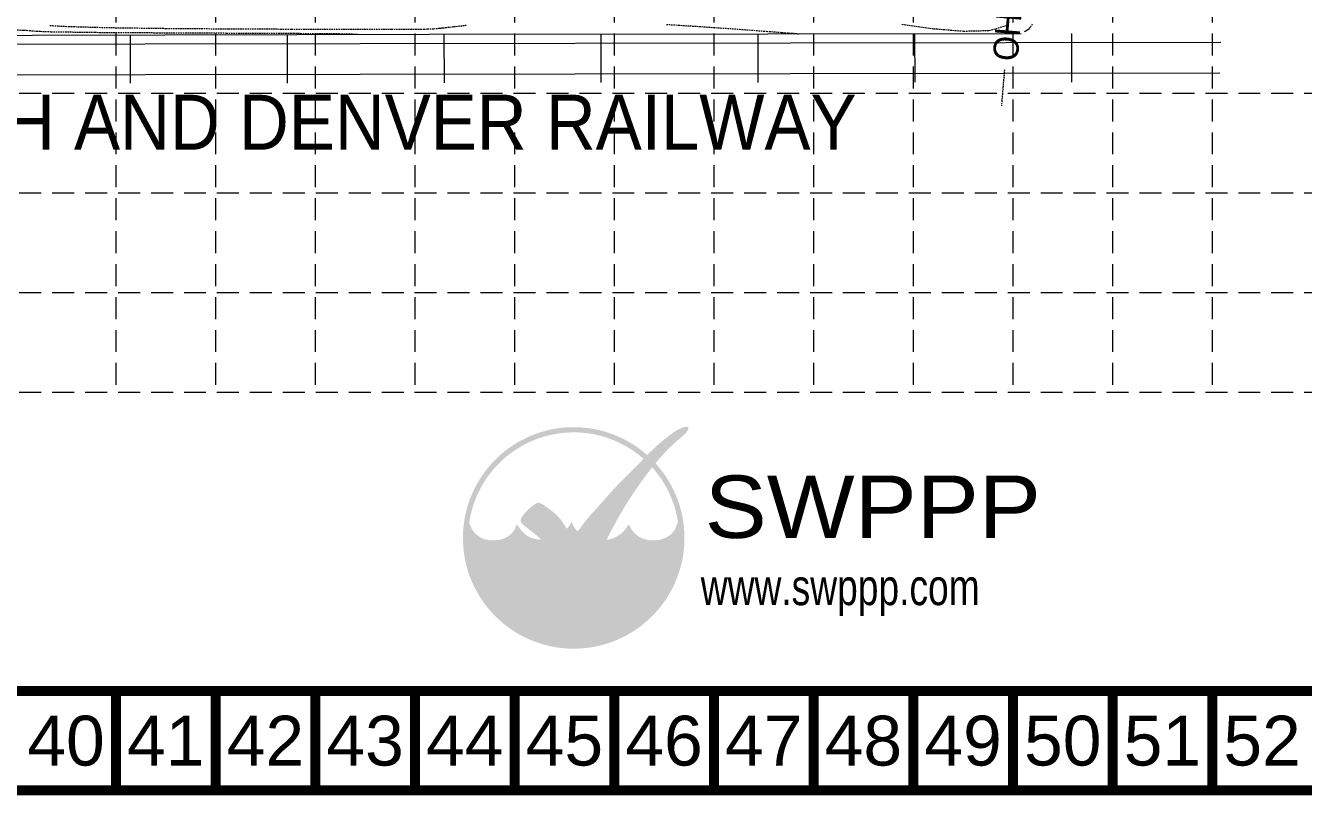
# Model space of a CAD drawing. Extents: x 299711 to 300729, y 199411 to 200048.
# Drawn here: x 300348.3 to 300551.9, y 199410.7 to 199533.4 of the extents above; entities that cross this region are included whole.
import ezdxf
from ezdxf.enums import TextEntityAlignment as Align

# ---------------------------------------------------------------- set-up
doc = ezdxf.new("R2010")
doc.units = 0
doc.header["$MEASUREMENT"] = 0
doc.linetypes.add('HIDDEN', pattern=[0.375, 0.25, -0.125])
for name, color, linetype in [('BASE', 7, 'Continuous'), ('BASE-36', 252, 'Continuous'), ('BASE-52', 252, 'Continuous'), ('CONT-1', 252, 'Continuous'), ('CONT-2', 252, 'Continuous'), ('GRID', 254, 'HIDDEN'), ('LOGO', 7, 'Continuous'), ('STREET-NAME', 1, 'Continuous')]:
    doc.layers.add(name, color=color, linetype=linetype)
doc.styles.add('LOGO1', font='ROCKEB.TTF', dxfattribs={"height": 25})
doc.styles.get("Standard").update_dxf_attribs({"font": 'ARIAL.TTF'})
doc.styles.add('SWISS', font='SWISS', dxfattribs={"width": 0.9})
doc.styles.add('X-HLVL1', font='X-HLVL1', dxfattribs={"width": 0.95})

# ---------------------------------------------------------------- blocks, each defined once
blk = doc.blocks.new('new logo')
at = {"layer": 'LOGO'}
h = blk.add_hatch(color=170, dxfattribs=at)
h.paths.add_polyline_path([(67.43, 44.06), (66.82, 44.7), (66.35, 45.25), (65.96, 45.76), (65.54, 46.4), (65.09, 47.19), (64.7, 47.94), (64.44, 48.47), (64.18, 49.02), (63.92, 49.58), (63.67, 50.15), (63.31, 50.99), (62.9, 52), (62.6, 52.78), (62.42, 53.27), (62.25, 53.75), (62.07, 54.23), (61.88, 54.72), (61.69, 55.22), (61.48, 55.74), (61.26, 56.27), (61.03, 56.81), (60.78, 57.37), (60.52, 57.93), (60.25, 58.5), (59.96, 59.07), (59.66, 59.64), (59.34, 60.2), (59.02, 60.77), (58.68, 61.32), (58.34, 61.87), (57.99, 62.4), (57.64, 62.91), (57.29, 63.4), (56.95, 63.87), (56.61, 64.32), (56.27, 64.74), (55.93, 65.14), (55.58, 65.53), (55.23, 65.91), (54.91, 66.23), (53.98, 66.22), (52.92, 66.33), (52.05, 66.5), (51.45, 66.64), (50.85, 66.81), (50.26, 67.01), (49.41, 67.35), (48.33, 67.91), (47.34, 68.56), (46.46, 69.26), (45.69, 70.02), (45.01, 70.79), (44.44, 71.52), (43.98, 72.16), (43.6, 72.69), (43.42, 72.95), (43.25, 73.18), (43.1, 73.38), (42.96, 73.53), (42.85, 73.65), (42.75, 73.73), (42.66, 73.76), (42.59, 73.76), (42.53, 73.71), (42.48, 73.63), (42.43, 73.52), (42.38, 73.38), (42.33, 73.22), (42.19, 72.76), (41.96, 72.1), (41.67, 71.46), (41.36, 70.91), (40.98, 70.34), (40.53, 69.77), (40.01, 69.21), (39.42, 68.67), (38.77, 68.17), (38.06, 67.7), (37.31, 67.27), (36.53, 66.9), (35.73, 66.59), (34.88, 66.34), (33.96, 66.14), (32.97, 65.99), (31.89, 65.9), (30.76, 65.86), (29.65, 65.89), (28.59, 65.97), (27.62, 66.13), (26.71, 66.36), (25.83, 66.67), (24.95, 67.08), (24.08, 67.58), (23.21, 68.18), (22.36, 68.88), (21.76, 69.47), (21.37, 69.89), (20.98, 70.36), (20.61, 70.88), (20.24, 71.46), (19.89, 72.13), (19.54, 72.89), (19.19, 73.77), (18.85, 74.77, -0.595729), (106.28, 106.77), (106.97, 107.48), (107.53, 108.05), (108.12, 108.64, 37.93689), (112.29, 104.53), (112.05, 104.24), (111.57, 103.66), (111.09, 103.06), (110.61, 102.47, -0.146449), (123.57, 75.01), (123.33, 74.47), (123.13, 73.97), (122.94, 73.5), (122.77, 73.07), (122.51, 72.4), (122.22, 71.72), (121.9, 71.1), (121.52, 70.53), (121.11, 70), (120.66, 69.51), (120.15, 69.03), (119.62, 68.57), (119.04, 68.14), (118.44, 67.73), (117.81, 67.36), (117.15, 67.03), (116.47, 66.74), (115.76, 66.49), (115.03, 66.28), (114.28, 66.11), (113.5, 65.97), (112.72, 65.88), (111.92, 65.82), (111.11, 65.8), (110.29, 65.82), (109.44, 65.89), (108.56, 66.01), (107.66, 66.19), (106.75, 66.43), (105.88, 66.73), (105.05, 67.1), (104.26, 67.53), (103.5, 68.04), (102.78, 68.61), (102.07, 69.26), (101.4, 69.96), (100.78, 70.68), (100.24, 71.38), (99.83, 72.02), (99.55, 72.52), (99.4, 72.79), (99.26, 73.03), (99.13, 73.24), (99.02, 73.4), (98.92, 73.52), (98.82, 73.58), (98.72, 73.6), (98.63, 73.58), (98.54, 73.51), (98.45, 73.42), (98.36, 73.3), (98.26, 73.16), (98.17, 73), (98.06, 72.83), (97.8, 72.39), (97.42, 71.81), (96.93, 71.14), (96.41, 70.55), (95.93, 70.06), (95.41, 69.58), (94.84, 69.11), (94.21, 68.65), (93.52, 68.19), (92.75, 67.74), (91.9, 67.28), (90.95, 66.85), (90.08, 66.57), (89.39, 66.39), (88.62, 66.22), (87.78, 66.08), (87.59, 65.61), (87.38, 65.07), (87.13, 64.45), (86.86, 63.76), (86.57, 63), (86.26, 62.19), (85.94, 61.33), (85.6, 60.44), (85.25, 59.53), (84.91, 58.59), (84.56, 57.66), (84.21, 56.72), (83.87, 55.8), (83.53, 54.89), (83.21, 54.02), (82.9, 53.18), (82.61, 52.38), (82.34, 51.64), (82.09, 50.96), (81.86, 50.33), (81.65, 49.76), (81.33, 48.95), (80.94, 48.06), (80.54, 47.29), (80.1, 46.58), (79.62, 45.94), (79.13, 45.36), (78.61, 44.81), (78.1, 44.32), (77.57, 43.87), (77.04, 43.47), (76.48, 43.12), (75.9, 42.81), (75.31, 42.55), (74.58, 42.28), (73.74, 42.05), (72.97, 41.94), (72.25, 41.93), (71.55, 42.04), (70.87, 42.22), (70.06, 42.5), (69.36, 42.77), (68.67, 43.11), (68.04, 43.53)])
h.paths.add_polyline_path([(71.76, 72.04), (70.7, 73.9), (70.07, 75.23), (69.69, 74.29), (68.67, 72.59), (67.85, 71.67), (67.95, 71.51), (68.11, 71.24), (68.27, 70.99), (68.41, 70.76), (68.55, 70.55), (68.68, 70.37), (68.8, 70.21), (68.92, 70.07), (69.04, 69.95), (69.15, 69.84), (69.26, 69.75), (69.37, 69.67), (69.48, 69.59), (69.59, 69.52), (69.7, 69.46), (69.82, 69.41), (69.94, 69.36), (70.05, 69.32), (70.17, 69.28), (70.29, 69.25), (70.41, 69.22), (70.53, 69.2), (70.64, 69.18), (70.76, 69.17), (70.88, 69.16), (71, 69.15), (71.11, 69.15), (71.22, 69.16), (71.33, 69.17), (71.44, 69.19), (71.54, 69.21), (71.64, 69.24), (71.74, 69.27), (71.84, 69.31), (71.94, 69.35), (72.04, 69.4), (72.14, 69.45), (72.24, 69.51), (72.35, 69.58), (72.45, 69.65), (72.56, 69.72), (72.67, 69.81), (72.78, 69.9), (72.89, 70), (73, 70.1), (73.11, 70.21), (73.22, 70.34), (73.3, 70.42), (72.52, 71.08)], flags=17)
blk.add_hatch(color=240, dxfattribs=at).paths.add_polyline_path([(117.73, 117.3), (118.86, 118.16), (119.82, 118.88), (120.63, 119.47), (121.31, 119.95), (121.89, 120.34), (122.37, 120.64), (122.78, 120.89), (123.13, 121.1), (123.45, 121.27), (123.73, 121.42), (123.99, 121.55), (124.22, 121.67), (124.44, 121.77), (124.65, 121.85), (124.84, 121.93), (125.03, 122.01), (125.21, 122.09), (125.4, 122.16), (125.58, 122.23), (125.76, 122.3), (125.93, 122.37), (126.1, 122.44), (126.26, 122.49), (126.41, 122.55), (126.56, 122.6), (126.69, 122.64), (126.82, 122.67), (126.95, 122.71), (127.06, 122.73), (127.18, 122.76), (127.29, 122.78), (127.39, 122.79), (127.5, 122.8), (127.6, 122.81), (127.7, 122.82), (127.79, 122.82), (127.89, 122.82), (127.98, 122.82), (128.06, 122.81), (128.14, 122.8), (128.22, 122.79), (128.29, 122.78), (128.35, 122.76), (128.42, 122.74), (128.47, 122.72), (128.52, 122.7), (128.57, 122.67), (128.62, 122.64), (128.65, 122.61), (128.69, 122.57), (128.72, 122.53), (128.75, 122.49), (128.77, 122.44), (128.79, 122.39), (128.81, 122.34), (128.82, 122.28), (128.83, 122.21), (128.84, 122.14), (128.84, 122.07), (128.84, 122), (128.83, 121.92), (128.82, 121.84), (128.81, 121.76), (128.79, 121.68), (128.77, 121.6), (128.74, 121.52), (128.7, 121.44), (128.66, 121.35), (128.61, 121.26), (128.56, 121.16), (128.5, 121.06), (128.43, 120.95), (128.35, 120.83), (128.27, 120.7), (128.18, 120.57), (128.08, 120.42), (127.96, 120.27), (127.85, 120.12), (127.71, 119.96), (127.57, 119.79), (127.42, 119.62), (127.25, 119.44), (127.06, 119.24), (126.84, 119.03), (126.58, 118.79), (126.28, 118.52), (125.94, 118.21), (125.54, 117.86), (125.08, 117.47), (124.58, 117.04), (124.04, 116.57), (123.48, 116.08), (122.89, 115.57), (122.3, 115.05), (121.71, 114.53), (121.13, 114.01), (120.58, 113.5), (120.04, 112.99), (119.52, 112.49), (119.01, 111.99), (118.51, 111.49), (118.02, 110.99), (117.53, 110.47), (117.03, 109.94), (116.53, 109.4), (116.03, 108.85), (115.52, 108.29), (115.02, 107.71), (114.51, 107.14), (114.01, 106.56), (113.51, 105.98), (113.02, 105.4), (112.54, 104.82), (112.05, 104.24), (111.57, 103.66), (111.09, 103.06), (110.59, 102.44), (110.09, 101.8), (109.56, 101.13), (109.02, 100.43), (108.45, 99.68), (107.87, 98.9), (107.27, 98.1), (106.66, 97.27), (106.04, 96.43), (105.43, 95.59), (104.82, 94.74), (104.23, 93.91), (103.65, 93.08), (103.08, 92.27), (102.52, 91.46), (101.97, 90.65), (101.42, 89.84), (100.87, 89.01), (100.32, 88.18), (99.77, 87.33), (99.2, 86.45), (98.63, 85.56), (98.06, 84.66), (97.5, 83.76), (96.94, 82.87), (96.4, 81.99), (95.88, 81.13), (95.38, 80.29), (94.91, 79.49), (94.46, 78.72), (94.03, 77.96), (93.61, 77.23), (93.21, 76.5), (92.81, 75.77), (92.41, 75.04), (92.01, 74.29), (91.6, 73.54), (91.18, 72.77), (90.78, 72.02), (90.38, 71.27), (90, 70.56), (89.64, 69.88), (89.31, 69.25), (89.01, 68.69), (88.75, 68.19), (88.53, 67.74), (88.33, 67.32), (88.15, 66.92), (87.97, 66.52), (87.78, 66.08), (87.59, 65.61), (87.38, 65.07), (87.13, 64.45), (86.86, 63.76), (86.57, 63), (86.26, 62.19), (85.94, 61.33), (85.6, 60.44), (85.25, 59.53), (84.91, 58.59), (84.56, 57.66), (84.21, 56.72), (83.87, 55.8), (83.53, 54.89), (83.21, 54.02), (82.9, 53.18), (82.61, 52.38), (82.34, 51.64), (82.09, 50.96), (81.86, 50.33), (81.65, 49.76), (81.44, 49.23), (81.24, 48.75), (81.04, 48.29), (80.84, 47.87), (80.64, 47.48), (80.43, 47.11), (80.2, 46.75), (79.97, 46.41), (79.73, 46.09), (79.49, 45.78), (79.24, 45.49), (78.99, 45.21), (78.74, 44.95), (78.48, 44.69), (78.23, 44.45), (77.97, 44.21), (77.71, 43.99), (77.44, 43.78), (77.17, 43.58), (76.9, 43.39), (76.62, 43.21), (76.33, 43.04), (76.04, 42.89), (75.75, 42.75), (75.45, 42.62), (75.16, 42.5), (74.87, 42.39), (74.58, 42.29), (74.3, 42.2), (74.02, 42.13), (73.75, 42.07), (73.49, 42.02), (73.23, 41.98), (72.98, 41.95), (72.73, 41.94), (72.49, 41.93), (72.24, 41.94), (72.01, 41.97), (71.77, 42), (71.53, 42.05), (71.3, 42.11), (71.06, 42.17), (70.83, 42.24), (70.59, 42.32), (70.35, 42.4), (70.12, 42.48), (69.88, 42.57), (69.64, 42.66), (69.4, 42.76), (69.16, 42.87), (68.93, 42.98), (68.69, 43.11), (68.47, 43.25), (68.25, 43.39), (68.04, 43.55), (67.83, 43.72), (67.62, 43.9), (67.42, 44.09), (67.22, 44.28), (67.03, 44.49), (66.83, 44.69), (66.64, 44.9), (66.45, 45.13), (66.26, 45.36), (66.06, 45.62), (65.86, 45.91), (65.65, 46.23), (65.43, 46.59), (65.2, 47), (64.96, 47.45), (64.7, 47.94), (64.44, 48.47), (64.18, 49.02), (63.92, 49.58), (63.67, 50.15), (63.43, 50.71), (63.2, 51.26), (62.99, 51.78), (62.79, 52.29), (62.6, 52.78), (62.42, 53.27), (62.25, 53.75), (62.07, 54.23), (61.88, 54.72), (61.69, 55.22), (61.48, 55.74), (61.26, 56.27), (61.03, 56.81), (60.78, 57.37), (60.52, 57.93), (60.25, 58.5), (59.96, 59.07), (59.66, 59.64), (59.34, 60.2), (59.02, 60.77), (58.68, 61.32), (58.34, 61.87), (57.99, 62.4), (57.64, 62.91), (57.29, 63.4), (56.95, 63.87), (56.61, 64.32), (56.27, 64.74), (55.93, 65.14), (55.58, 65.53), (55.23, 65.91), (54.86, 66.28), (54.49, 66.65), (54.09, 67.01), (53.68, 67.39), (53.25, 67.76), (52.81, 68.14), (52.35, 68.52), (51.89, 68.9), (51.42, 69.28), (50.95, 69.66), (50.48, 70.04), (50.01, 70.41), (49.54, 70.78), (49.09, 71.13), (48.65, 71.47), (48.24, 71.8), (47.84, 72.11), (47.47, 72.4), (47.14, 72.66), (46.83, 72.9), (46.56, 73.11), (46.32, 73.3), (46.11, 73.47), (45.92, 73.63), (45.75, 73.78), (45.6, 73.92), (45.46, 74.05), (45.34, 74.18), (45.23, 74.31), (45.13, 74.44), (45.04, 74.56), (44.96, 74.69), (44.9, 74.82), (44.84, 74.96), (44.8, 75.1), (44.76, 75.24), (44.73, 75.39), (44.72, 75.54), (44.71, 75.69), (44.7, 75.84), (44.71, 75.99), (44.72, 76.15), (44.75, 76.3), (44.78, 76.45), (44.81, 76.6), (44.86, 76.75), (44.92, 76.9), (44.99, 77.06), (45.07, 77.23), (45.17, 77.4), (45.29, 77.59), (45.42, 77.8), (45.57, 78.01), (45.73, 78.24), (45.91, 78.48), (46.11, 78.73), (46.32, 78.99), (46.55, 79.26), (46.8, 79.54), (47.06, 79.83), (47.33, 80.13), (47.62, 80.43), (47.91, 80.73), (48.21, 81.04), (48.52, 81.34), (48.84, 81.64), (49.16, 81.93), (49.48, 82.21), (49.79, 82.48), (50.1, 82.74), (50.41, 82.98), (50.7, 83.21), (50.98, 83.42), (51.24, 83.62), (51.49, 83.79), (51.7, 83.95), (51.9, 84.08), (52.08, 84.19), (52.25, 84.29), (52.4, 84.38), (52.55, 84.45), (52.68, 84.51), (52.82, 84.56), (52.95, 84.61), (53.08, 84.64), (53.21, 84.67), (53.34, 84.69), (53.47, 84.7), (53.6, 84.7), (53.72, 84.69), (53.85, 84.68), (53.97, 84.65), (54.1, 84.62), (54.22, 84.58), (54.35, 84.54), (54.48, 84.48), (54.61, 84.43), (54.74, 84.36), (54.88, 84.3), (55.02, 84.23), (55.17, 84.15), (55.34, 84.06), (55.51, 83.97), (55.7, 83.86), (55.91, 83.73), (56.14, 83.59), (56.4, 83.42), (56.68, 83.23), (56.99, 83.01), (57.32, 82.78), (57.67, 82.53), (58.03, 82.27), (58.4, 81.99), (58.79, 81.71), (59.18, 81.42), (59.57, 81.13), (59.97, 80.83), (60.37, 80.53), (60.76, 80.22), (61.15, 79.91), (61.54, 79.59), (61.91, 79.27), (62.28, 78.93), (62.64, 78.6), (62.98, 78.25), (63.32, 77.9), (63.65, 77.54), (63.97, 77.17), (64.29, 76.79), (64.6, 76.4), (64.91, 76.01), (65.22, 75.6), (65.52, 75.19), (65.82, 74.78), (66.11, 74.37), (66.39, 73.96), (66.66, 73.57), (66.91, 73.18), (67.15, 72.81), (67.37, 72.45), (67.58, 72.12), (67.77, 71.8), (67.95, 71.51), (68.11, 71.24), (68.27, 70.99), (68.41, 70.76), (68.55, 70.55), (68.68, 70.37), (68.8, 70.21), (68.92, 70.07), (69.04, 69.95), (69.15, 69.84), (69.26, 69.75), (69.37, 69.67), (69.48, 69.59), (69.59, 69.52), (69.7, 69.46), (69.82, 69.41), (69.94, 69.36), (70.05, 69.32), (70.17, 69.28), (70.29, 69.25), (70.41, 69.22), (70.53, 69.2), (70.64, 69.18), (70.76, 69.17), (70.88, 69.16), (71, 69.15), (71.11, 69.15), (71.22, 69.16), (71.33, 69.17), (71.44, 69.19), (71.54, 69.21), (71.64, 69.24), (71.74, 69.27), (71.84, 69.31), (71.94, 69.35), (72.04, 69.4), (72.14, 69.45), (72.24, 69.51), (72.35, 69.58), (72.45, 69.65), (72.56, 69.72), (72.67, 69.81), (72.78, 69.9), (72.89, 70), (73, 70.1), (73.11, 70.21), (73.22, 70.34), (73.34, 70.47), (73.46, 70.61), (73.58, 70.77), (73.72, 70.94), (73.85, 71.12), (74, 71.32), (74.15, 71.53), (74.32, 71.77), (74.5, 72.01), (74.68, 72.27), (74.88, 72.55), (75.09, 72.84), (75.32, 73.15), (75.56, 73.46), (75.82, 73.79), (76.09, 74.14), (76.37, 74.49), (76.67, 74.87), (76.99, 75.25), (77.32, 75.65), (77.66, 76.07), (78.02, 76.5), (78.39, 76.95), (78.77, 77.42), (79.18, 77.91), (79.6, 78.4), (80.03, 78.92), (80.49, 79.45), (80.96, 80), (81.46, 80.56), (81.97, 81.13), (82.5, 81.72), (83.04, 82.31), (83.59, 82.91), (84.14, 83.51), (84.68, 84.1), (85.22, 84.68), (85.74, 85.25), (86.24, 85.81), (86.73, 86.35), (87.2, 86.89), (87.67, 87.41), (88.13, 87.94), (88.59, 88.46), (89.06, 88.98), (89.53, 89.52), (90.01, 90.05), (90.5, 90.6), (91, 91.16), (91.52, 91.73), (92.06, 92.31), (92.61, 92.9), (93.18, 93.5), (93.77, 94.12), (94.38, 94.75), (95.01, 95.39), (95.64, 96.03), (96.28, 96.68), (96.92, 97.32), (97.56, 97.96), (98.19, 98.58), (98.8, 99.19), (99.39, 99.77), (99.96, 100.34), (100.52, 100.9), (101.07, 101.45), (101.61, 101.98), (102.14, 102.52), (102.66, 103.05), (103.19, 103.59), (103.72, 104.13), (104.25, 104.67), (104.78, 105.23), (105.32, 105.78), (105.86, 106.34), (106.41, 106.91), (106.97, 107.48), (107.53, 108.05), (108.11, 108.62), (108.69, 109.2), (109.27, 109.77), (109.86, 110.34), (110.45, 110.91), (111.04, 111.47), (111.62, 112.02), (112.2, 112.56), (112.77, 113.1), (113.35, 113.62), (113.95, 114.16), (114.58, 114.71), (115.26, 115.3), (116.01, 115.91), (116.82, 116.58)])
at = {"layer": 'LOGO', "style": 'LOGO1'}
for s, height, width, p in [('SWPPP', 31.324, 1.115, (136.96, 67.05)), ('www.swppp.com', 18.1118, 0.77, (135.01, 33.35))]:
    blk.add_text(s, height=height, dxfattribs=dict(at, width=width)).set_placement(p)

msp = doc.modelspace()

# ---------------------------------------------------------------- linework, layer by layer
at = {"layer": 'BASE', "const_width": 1.59}
for points in [[(299711.55, 199411.54), (300727.95, 199411.54), (300727.95, 200046.79), (299711.55, 200046.79)], [(299727.4, 199427.42), (300712.12, 199427.39), (300712.1, 200030.92), (299727.6, 200030.93)]]:
    msp.add_lwpolyline(points, close=True, dxfattribs=at)
for points in [[(300362.69, 199411.54), (300362.69, 199427.42)], [(300378.57, 199411.54), (300378.57, 199427.42)], [(300394.45, 199411.54), (300394.45, 199427.42)], [(300410.33, 199411.54), (300410.33, 199427.42)], [(300426.21, 199411.54), (300426.21, 199427.42)], [(300442.09, 199411.54), (300442.09, 199427.42)], [(300457.97, 199411.54), (300457.97, 199427.42)], [(300473.85, 199411.54), (300473.85, 199427.42)], [(300489.74, 199411.54), (300489.74, 199427.42)], [(300505.62, 199411.54), (300505.62, 199427.42)], [(300521.5, 199411.54), (300521.5, 199427.42)], [(300537.38, 199411.54), (300537.38, 199427.42)]]:
    msp.add_lwpolyline(points, dxfattribs=at)
at = {"layer": 'BASE-36', "linetype": 'Continuous', "lineweight": 0}
for p, q in [((300365.02, 199524.23), (300365.01, 199531.97)), ((300390.02, 199524.26), (300390.01, 199532.01)), ((300415.02, 199524.29), (300415.01, 199532.04)), ((300440.02, 199524.33), (300440.01, 199532.07)), ((300465.02, 199524.36), (300465.01, 199532.11)), ((300490.02, 199524.39), (300490.01, 199532.14)), ((300515.02, 199524.43), (300515.01, 199532.17))]:
    msp.add_line(p, q, dxfattribs=at)
for points in [[(299934.23, 199531.4), (300027.21, 199531.55), (300110.98, 199531.6), (300195.73, 199531.96), (300272.87, 199531.74), (300349.41, 199531.91), (300412.62, 199532.08), (300466.51, 199532.11), (300506.94, 199532.16)], [(299937.08, 199529.88), (300195.86, 199530.24), (300538.77, 199530.78)], [(300538.6, 199525.85), (300196.08, 199525.3), (299937.38, 199524.95)]]:
    msp.add_lwpolyline(points, dxfattribs=at)
at = {"layer": 'BASE-52', "linetype": 'HIDDEN', "lineweight": 0}
msp.add_line((300504.26, 199526.37), (300503.79, 199520.63), dxfattribs=at)
at = {"layer": 'CONT-1', "color": 25, "linetype": 'HIDDEN', "lineweight": 0}
for points in [[(300487.94, 199533.63), (300493.02, 199532.93), (300497.78, 199532.54), (300501.8, 199532.65), (300504.7, 199533.46)], [(300508.68, 199533.63), (300508.53, 199533.35), (300508.37, 199533.12), (300508.19, 199532.93), (300508.02, 199532.77), (300507.84, 199532.65), (300507.66, 199532.54), (300507.63, 199532.52), (300507.59, 199532.5), (300507.56, 199532.48), (300507.52, 199532.46), (300507.49, 199532.44), (300507.45, 199532.43)]]:
    msp.add_lwpolyline(points, dxfattribs=at)
at = {"layer": 'CONT-2', "color": 43, "linetype": 'HIDDEN', "lineweight": 0}
for points in [[(300352.18, 199533.44), (300353.5, 199533.36), (300355.12, 199533.28), (300361.82, 199533.1), (300370.67, 199532.98), (300380.63, 199532.91), (300390.64, 199532.87), (300399.64, 199532.86), (300406.58, 199532.85), (300408.47, 199532.85), (300410, 199532.85), (300411.26, 199532.86), (300412.32, 199532.88), (300413.28, 199532.93), (300414.22, 199533), (300414.32, 199533.01), (300414.41, 199533.02), (300414.51, 199533.03), (300414.61, 199533.04), (300414.7, 199533.05), (300414.8, 199533.06), (300416.47, 199533.25), (300418.47, 199533.48)], [(300450.4, 199533.61), (300456.75, 199533.21), (300462.07, 199532.84), (300465.85, 199532.55), (300466.34, 199532.52), (300466.77, 199532.48), (300467.15, 199532.46), (300467.5, 199532.43), (300467.82, 199532.41), (300468.14, 199532.38), (300468.7, 199532.34), (300469.26, 199532.29), (300469.82, 199532.25), (300470.38, 199532.21), (300470.94, 199532.16), (300471.51, 199532.12)], [(300303.52, 199532.73), (300312.38, 199532.65), (300324.66, 199532.67), (300335.71, 199532.72), (300344.2, 199532.75), (300345.42, 199532.74), (300346.46, 199532.74), (300347.26, 199532.72), (300347.9, 199532.7), (300348.42, 199532.67), (300348.89, 199532.63), (300349.23, 199532.61), (300349.61, 199532.58), (300350.08, 199532.54), (300350.66, 199532.51), (300351.4, 199532.48), (300352.34, 199532.45), (300359.27, 199532.35), (300369.21, 199532.29), (300380.28, 199532.24), (300390.57, 199532.2), (300398.2, 199532.14), (300401.27, 199532.06), (300401.27, 199532.05)]]:
    msp.add_lwpolyline(points, dxfattribs=at)
at = {"layer": 'GRID', "color": 252, "linetype": 'HIDDEN', "lineweight": 0, "ltscale": 14}
for p, q in [((300362.69, 200030.91), (300362.69, 199474.99)), ((300378.57, 200030.91), (300378.57, 199474.99)), ((300394.45, 200030.91), (300394.45, 199474.99)), ((300410.33, 200030.91), (300410.33, 199474.99)), ((300426.21, 200030.91), (300426.21, 199474.99)), ((300442.09, 200030.91), (300442.09, 199474.99)), ((300457.97, 200030.91), (300457.97, 199474.99)), ((300473.85, 200030.91), (300473.85, 199474.99)), ((300489.74, 200030.91), (300489.74, 199474.99)), ((300505.62, 200030.91), (300505.62, 199474.99)), ((300521.5, 200030.91), (300521.5, 199474.99)), ((300537.38, 200030.91), (300537.38, 199474.99)), ((299727.79, 199522.64), (300712.43, 199522.64)), ((299727.79, 199506.76), (300712.43, 199506.76)), ((299727.79, 199490.88), (300712.43, 199490.88)), ((299727.79, 199474.99), (300712.43, 199474.99))]:
    msp.add_line(p, q, dxfattribs=at)

# ---------------------------------------------------------------- block references
at = {"layer": 'GRID', "ltscale": 500, "xscale": 0.3176250000251457, "yscale": 0.3176249999960419, "zscale": 0.3176250000014988}
msp.add_blockref('new logo', (300413, 199430.48), dxfattribs=at)

# ---------------------------------------------------------------- texts
at = {"layer": 'BASE'}
for s, p in [('40', (300354.74, 199419.48)), ('41', (300370.63, 199419.48)), ('42', (300386.51, 199419.48)), ('43', (300402.39, 199419.48)), ('44', (300418.27, 199419.48)), ('45', (300434.15, 199419.48)), ('46', (300450.03, 199419.48)), ('47', (300465.91, 199419.48)), ('48', (300481.79, 199419.48)), ('49', (300497.68, 199419.48)), ('50', (300513.56, 199419.48)), ('51', (300529.44, 199419.48)), ('52', (300545.32, 199419.48))]:
    msp.add_text(s, height=7.941, dxfattribs=at).set_placement(p, align=Align.MIDDLE_CENTER)
at = {"layer": 'BASE-52', "linetype": 'Continuous', "lineweight": 0, "style": 'X-HLVL1', "width": 0.95}
msp.add_text('OHE', height=4, rotation=85.292, dxfattribs=at).set_placement((300504.83, 199533.31), align=Align.MIDDLE)
at = {"layer": 'STREET-NAME', "color": 7, "linetype": 'Continuous', "lineweight": 0, "style": 'SWISS', "width": 0.9}
msp.add_text('FORT WORTH AND DENVER RAILWAY', height=8.75, dxfattribs=at).set_placement((300379.56, 199518.03), align=Align.MIDDLE)

doc.saveas('drawing.dxf')
